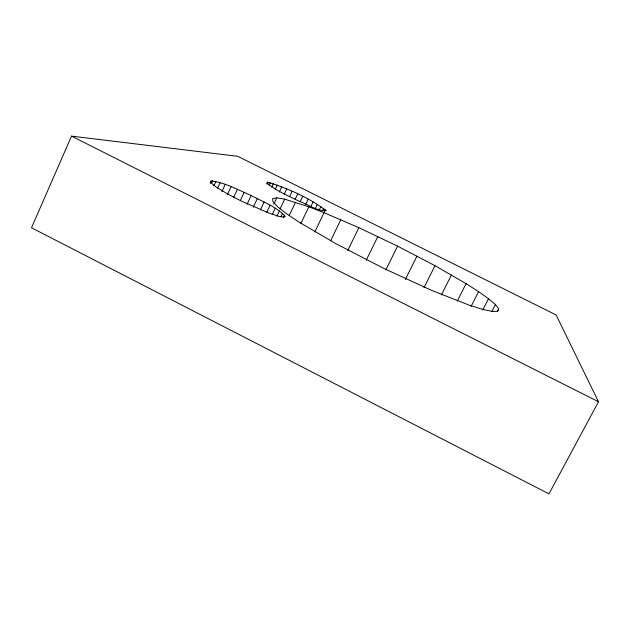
<?xml version="1.0" encoding="UTF-8"?>
<svg xmlns="http://www.w3.org/2000/svg" width="630" height="630" viewBox="0 0 630 630"><rect width="100%" height="100%" fill="white"/><g stroke="black" fill="none" stroke-linecap="round" stroke-linejoin="round"><path stroke-width="0.94" d="M498.676 308.873L497.676 311.283L492.274 311.448L482.619 309.369L468.988 305.077L431.369 290.273L383.938 268.474L335.672 243.558L298.856 221.988L286.036 213.365L277.326 206.498L272.845 201.553L272.672 198.647L276.798 197.859L284.666 199.143L308.81 206.805L324.048 212.688L358.864 227.674L397.577 246.149L435.007 265.695L466.106 283.657L478.595 291.643L488.534 298.691L495.424 304.542L498.676 308.873L497.338 311.472M71.521 136.127L31.5 227.761L548.958 493.873L598.5 401.759L556.109 314.953L237.786 156.319L71.521 136.127L598.5 401.759M210.168 182.794L210.987 181.015C225.209 182.369 238.156 190.087 251.181 195.489C262.655 201.907 276.389 206.443 285.232 216.421L284.303 217.13L279.295 216.444L269.262 213.208L240.896 200.86L227.509 193.898L216.996 187.614L211.27 183.133L210.412 181.747L210.987 181.015M210.869 183.558L212.097 180.904M211.475 183.59L212.704 180.936M213.83 185.952L215.877 181.511M217.641 188.055L220.122 182.708M221.957 191.536L225.249 184.448M227.343 194.694L231.076 186.661M233.722 197.277L237.447 189.284M240.479 200.214L244.196 192.244M247.047 204.333L251.181 195.489M253.236 207.357L257.379 198.521M266.829 183.96L267.655 182.188C288.335 188.441 309.007 197.749 326.293 210.711C317.181 211.223 307.393 204.041 298.589 201.009C287.784 195.497 276.098 190.874 266.876 182.881L267.655 182.188M267.222 183.984L268.057 182.212M269.034 185.307L270.278 182.668M260.371 209.955L264.12 201.994M271.727 187.173L273.396 183.621M275.192 189.433L277.271 185.023M266.75 212.357L270.089 205.27M279.279 192.079L281.767 186.803M273.861 204.073L276.798 197.859M272.278 214.507L275.223 208.286M284.232 194.253L286.752 188.921M280.082 208.821L284.666 199.143M276.901 216.279L279.413 210.979M289.579 196.631L292.099 191.315M280.87 216.83L282.555 213.279M283.28 217.775L284.539 215.121M295.171 199.253L297.699 193.938M289.209 215.491L295.525 202.214M300.179 201.702L302.707 196.395M305.66 204.506L308.196 199.198M300.809 223.555L308.81 206.805M310.574 207.152L313.118 201.836M315.299 208.64L317.394 204.254M319.26 209.932L320.946 206.412M322.402 210.9L323.678 208.246M314.748 232.06L324.048 212.688M324.655 211.452L325.489 209.703M330.608 240.865L340.838 219.697M347.799 250.401L358.864 227.674M366.172 260.324L377.842 236.518M385.836 269.908L397.577 246.149M405.295 279.539L416.981 256.064M424.045 287.564L435.007 265.695M441.362 294.974L451.466 274.948M457.278 301.045L466.106 283.657M471.043 306.456L478.595 291.643M482.706 310.07L488.534 298.691M491.849 311.503L495.424 304.542"/></g></svg>
